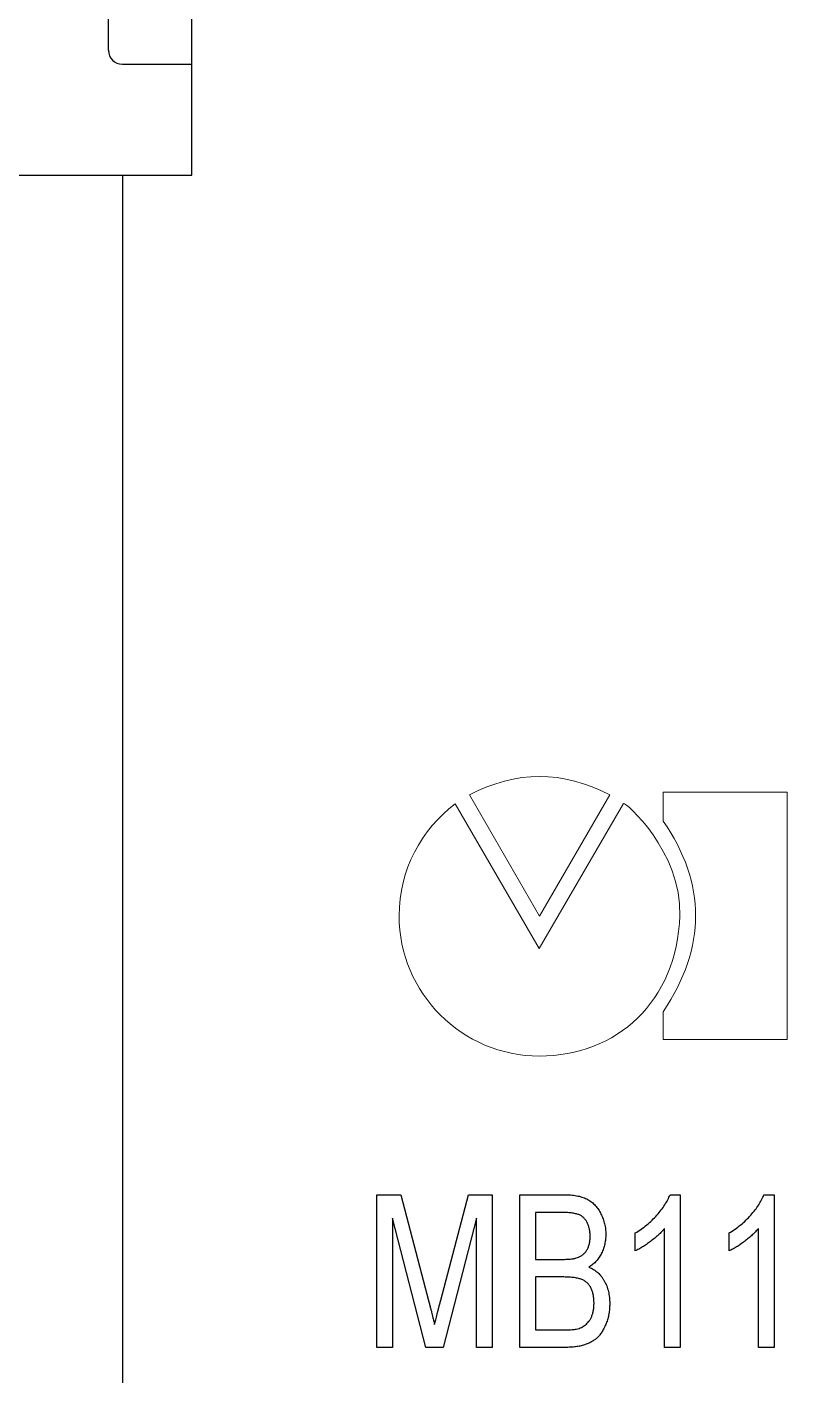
# Model space of a CAD drawing. Header units: millimetres. Extents: x 3520 to 8864, y 403 to 1747.
# Drawn here: x 5619.863 to 5621.178, y 873.588 to 875.92 of the extents above; entities that cross this region are included whole.
import ezdxf

# ---------------------------------------------------------------- set-up
doc = ezdxf.new("R2010")
doc.units = ezdxf.units.MM
doc.layers.add('main', color=5, linetype='Continuous', lineweight=50)
doc.layers.add('text', color=250, linetype='Continuous')

msp = doc.modelspace()

# ---------------------------------------------------------------- linework, layer by layer
at = {"color": 0, "linetype": 'Continuous', "lineweight": 15}
for p, q in [((5620.9637, 874.5959, 1518.358), (5620.9637, 874.5463, 1518.358)), ((5621.1777, 874.5959, 1518.358), (5620.9637, 874.5959, 1518.358)), ((5621.1777, 874.1681, 1518.358), (5621.1777, 874.5959, 1518.358)), ((5620.7491, 874.3259, 1518.358), (5620.6035, 874.5761, 1518.358)), ((5620.6282, 874.5913, 1518.358), (5620.7494, 874.3816, 1518.358)), ((5620.895, 874.5764, 1518.358), (5620.7491, 874.3259, 1518.358)), ((5620.7494, 874.3816, 1518.358), (5620.871, 874.5913, 1518.358)), ((5620.9637, 874.2164, 1518.358), (5620.9637, 874.1681, 1518.358)), ((5620.9637, 874.1681, 1518.358), (5621.1777, 874.1681, 1518.358))]:
    msp.add_line(p, q, dxfattribs=at)
for points in [[(5620.871, 874.5913, 1518.358), (5620.7898, 874.634, 1518.358), (5620.7092, 874.634, 1518.358), (5620.6282, 874.5913, 1518.358)], [(5620.6035, 874.5761, 1518.358), (5620.5453, 874.5318, 1518.358), (5620.5066, 874.4614, 1518.358), (5620.5066, 874.3825, 1518.358)], [(5620.9923, 874.3825, 1518.358), (5620.996, 874.4934, 1518.358), (5620.8972, 874.5801, 1518.358), (5620.895, 874.5764, 1518.358)], [(5620.9637, 874.5463, 1518.358), (5621.0381, 874.4379, 1518.358), (5621.0381, 874.3277, 1518.358), (5620.9637, 874.2164, 1518.358)], [(5620.5066, 874.3825, 1518.358), (5620.5066, 874.2487, 1518.358), (5620.6157, 874.1396, 1518.358), (5620.7494, 874.1396, 1518.358)], [(5620.7494, 874.1396, 1518.358), (5620.8831, 874.1396, 1518.358), (5620.9874, 874.2339, 1518.358), (5620.9923, 874.3825, 1518.358)]]:
    msp.add_open_spline(points, degree=3, dxfattribs=at)
at = {"layer": 'main', "color": 0, "lineweight": 25}
for p, q in [((5620.1479, 875.6636, 1518.358), (5620.1479, 876.3716, 1518.358)), ((5620.0039, 875.8796, 1518.358), (5620.0039, 876.0716, 1518.358)), ((5620.0279, 875.8556, 1518.358), (5620.1479, 875.8556, 1518.358)), ((5619.6679, 875.6636, 1518.358), (5620.0279, 875.6636, 1518.358)), ((5620.0279, 875.6636, 1518.358), (5620.0279, 870.1436, 1518.358)), ((5620.0279, 875.6636, 1518.358), (5620.1479, 875.6636, 1518.358))]:
    msp.add_line(p, q, dxfattribs=at)
msp.add_arc((5620.0279, 875.8796, 1518.358), 0.024, 180, 270, dxfattribs=at)
at = {"layer": 'text', "color": 0}
for p, q in [((5620.4682, 873.6356, 1518.358), (5620.4682, 873.8996, 1518.358)), ((5620.4682, 873.8996, 1518.358), (5620.5096, 873.8996, 1518.358)), ((5620.5096, 873.8996, 1518.358), (5620.5583, 873.7143, 1518.358)), ((5620.5788, 873.7175, 1518.358), (5620.6269, 873.8996, 1518.358)), ((5620.6269, 873.8996, 1518.358), (5620.6679, 873.8996, 1518.358)), ((5620.6679, 873.8996, 1518.358), (5620.6679, 873.6356, 1518.358)), ((5620.7153, 873.6356, 1518.358), (5620.7153, 873.8996, 1518.358)), ((5620.7153, 873.8996, 1518.358), (5620.7943, 873.8996, 1518.358)), ((5620.9754, 873.8996, 1518.358), (5620.9928, 873.8996, 1518.358)), ((5620.9928, 873.8996, 1518.358), (5620.9928, 873.6356, 1518.358)), ((5621.1378, 873.8996, 1518.358), (5621.1553, 873.8996, 1518.358)), ((5621.1553, 873.8996, 1518.358), (5621.1553, 873.6356, 1518.358)), ((5620.785, 873.8691, 1518.358), (5620.7423, 873.8691, 1518.358)), ((5620.7423, 873.8691, 1518.358), (5620.7423, 873.7879, 1518.358)), ((5620.5529, 873.6356, 1518.358), (5620.4953, 873.8589, 1518.358)), ((5620.4953, 873.8589, 1518.358), (5620.4953, 873.6356, 1518.358)), ((5620.6408, 873.8589, 1518.358), (5620.5827, 873.6356, 1518.358)), ((5620.6408, 873.6356, 1518.358), (5620.6408, 873.8589, 1518.358)), ((5620.915, 873.8024, 1518.358), (5620.915, 873.8336, 1518.358)), ((5620.9657, 873.6356, 1518.358), (5620.9657, 873.8413, 1518.358)), ((5621.0774, 873.8024, 1518.358), (5621.0774, 873.8336, 1518.358)), ((5621.1282, 873.6356, 1518.358), (5621.1282, 873.8413, 1518.358)), ((5620.7423, 873.7879, 1518.358), (5620.7885, 873.7879, 1518.358)), ((5620.7917, 873.7574, 1518.358), (5620.7423, 873.7574, 1518.358)), ((5620.7423, 873.7574, 1518.358), (5620.7423, 873.666, 1518.358)), ((5620.7423, 873.666, 1518.358), (5620.7944, 873.666, 1518.358)), ((5620.4953, 873.6356, 1518.358), (5620.4682, 873.6356, 1518.358)), ((5620.5827, 873.6356, 1518.358), (5620.5529, 873.6356, 1518.358)), ((5620.6679, 873.6356, 1518.358), (5620.6408, 873.6356, 1518.358)), ((5620.7939, 873.6356, 1518.358), (5620.7153, 873.6356, 1518.358)), ((5620.9928, 873.6356, 1518.358), (5620.9657, 873.6356, 1518.358)), ((5621.1553, 873.6356, 1518.358), (5621.1282, 873.6356, 1518.358))]:
    msp.add_line(p, q, dxfattribs=at)
for points, knots in [([(5620.7943, 873.8996, 1518.358), (5620.7963, 873.8995, 1518.358), (5620.8001, 873.8995, 1518.358), (5620.8057, 873.8991, 1518.358), (5620.811, 873.8984, 1518.358), (5620.816, 873.8976, 1518.358), (5620.8207, 873.8964, 1518.358), (5620.8251, 873.895, 1518.358), (5620.8292, 873.8934, 1518.358), (5620.8343, 873.8909, 1518.358), (5620.8401, 873.887, 1518.358), (5620.8463, 873.8812, 1518.358), (5620.8517, 873.8743, 1518.358), (5620.856, 873.8664, 1518.358), (5620.8597, 873.858, 1518.358), (5620.8623, 873.8492, 1518.358), (5620.8639, 873.8402, 1518.358), (5620.8641, 873.8342, 1518.358), (5620.8642, 873.8311, 1518.358)], [0, 0, 0, 0, 0.052931, 0.103614, 0.151634, 0.197567, 0.240815, 0.282429, 0.322005, 0.360385, 0.435363, 0.510581, 0.58832, 0.670522, 0.754036, 0.836101, 0.917855, 1, 1, 1, 1]), ([(5620.915, 873.8336, 1518.358), (5620.9185, 873.8357, 1518.358), (5620.9254, 873.8401, 1518.358), (5620.9352, 873.8475, 1518.358), (5620.9443, 873.8555, 1518.358), (5620.9526, 873.8642, 1518.358), (5620.96, 873.8731, 1518.358), (5620.9663, 873.882, 1518.358), (5620.9715, 873.8907, 1518.358), (5620.9741, 873.8967, 1518.358), (5620.9754, 873.8996, 1518.358)], [0, 0, 0, 0, 0.136341, 0.270479, 0.404, 0.536886, 0.66536, 0.785116, 0.896158, 1, 1, 1, 1]), ([(5621.0774, 873.8336, 1518.358), (5621.0809, 873.8357, 1518.358), (5621.0879, 873.8401, 1518.358), (5621.0976, 873.8475, 1518.358), (5621.1068, 873.8555, 1518.358), (5621.115, 873.8642, 1518.358), (5621.1224, 873.8731, 1518.358), (5621.1287, 873.882, 1518.358), (5621.1339, 873.8907, 1518.358), (5621.1365, 873.8967, 1518.358), (5621.1378, 873.8996, 1518.358)], [0, 0, 0, 0, 0.136341, 0.270479, 0.404, 0.536886, 0.66536, 0.785116, 0.896158, 1, 1, 1, 1]), ([(5620.8371, 873.8278, 1518.358), (5620.8371, 873.83, 1518.358), (5620.8369, 873.8342, 1518.358), (5620.836, 873.8404, 1518.358), (5620.8343, 873.8461, 1518.358), (5620.8321, 873.8514, 1518.358), (5620.8294, 873.8561, 1518.358), (5620.826, 873.8601, 1518.358), (5620.822, 873.8632, 1518.358), (5620.8182, 873.8651, 1518.358), (5620.8148, 873.8663, 1518.358), (5620.8117, 873.867, 1518.358), (5620.8083, 873.8677, 1518.358), (5620.8045, 873.8682, 1518.358), (5620.8002, 873.8686, 1518.358), (5620.7955, 873.8689, 1518.358), (5620.7904, 873.8691, 1518.358), (5620.7869, 873.8691, 1518.358), (5620.785, 873.8691, 1518.358)], [0, 0, 0, 0, 0.083816, 0.163041, 0.238863, 0.312685, 0.383187, 0.449777, 0.513771, 0.577998, 0.613299, 0.652587, 0.697575, 0.747725, 0.802446, 0.863159, 0.928531, 1, 1, 1, 1]), ([(5620.8154, 873.791, 1518.358), (5620.8172, 873.7917, 1518.358), (5620.8205, 873.7931, 1518.358), (5620.825, 873.7962, 1518.358), (5620.8287, 873.8, 1518.358), (5620.8318, 873.8043, 1518.358), (5620.8342, 873.8094, 1518.358), (5620.8359, 873.815, 1518.358), (5620.837, 873.8212, 1518.358), (5620.8371, 873.8256, 1518.358), (5620.8371, 873.8278, 1518.358)], [0, 0, 0, 0, 0.121871, 0.238069, 0.352313, 0.468224, 0.588494, 0.716276, 0.85212, 1, 1, 1, 1]), ([(5620.8642, 873.8311, 1518.358), (5620.8641, 873.8283, 1518.358), (5620.8639, 873.8227, 1518.358), (5620.8625, 873.8144, 1518.358), (5620.8603, 873.8064, 1518.358), (5620.8571, 873.7987, 1518.358), (5620.8531, 873.7915, 1518.358), (5620.848, 873.785, 1518.358), (5620.842, 873.7791, 1518.358), (5620.8374, 873.7759, 1518.358), (5620.835, 873.7743, 1518.358)], [0, 0, 0, 0, 0.127153, 0.251728, 0.376302, 0.501547, 0.625552, 0.74824, 0.872244, 1, 1, 1, 1]), ([(5620.9657, 873.8413, 1518.358), (5620.9641, 873.8394, 1518.358), (5620.9608, 873.8355, 1518.358), (5620.955, 873.83, 1518.358), (5620.9487, 873.8244, 1518.358), (5620.9417, 873.819, 1518.358), (5620.9346, 873.8139, 1518.358), (5620.9278, 873.8094, 1518.358), (5620.9213, 873.8055, 1518.358), (5620.917, 873.8034, 1518.358), (5620.915, 873.8024, 1518.358)], [0, 0, 0, 0, 0.115216, 0.238359, 0.370496, 0.510334, 0.648697, 0.776734, 0.893098, 1, 1, 1, 1]), ([(5621.1282, 873.8413, 1518.358), (5621.1266, 873.8394, 1518.358), (5621.1232, 873.8355, 1518.358), (5621.1175, 873.83, 1518.358), (5621.1111, 873.8244, 1518.358), (5621.1042, 873.819, 1518.358), (5621.0971, 873.8139, 1518.358), (5621.0903, 873.8094, 1518.358), (5621.0838, 873.8055, 1518.358), (5621.0795, 873.8034, 1518.358), (5621.0774, 873.8024, 1518.358)], [0, 0, 0, 0, 0.115216, 0.238359, 0.370496, 0.510334, 0.648697, 0.776734, 0.893098, 1, 1, 1, 1]), ([(5620.7885, 873.7879, 1518.358), (5620.7914, 873.7879, 1518.358), (5620.7968, 873.788, 1518.358), (5620.8042, 873.7885, 1518.358), (5620.8103, 873.7894, 1518.358), (5620.8139, 873.7905, 1518.358), (5620.8154, 873.791, 1518.358)], [0, 0, 0, 0, 0.320749, 0.593658, 0.817945, 1, 1, 1, 1]), ([(5620.8439, 873.7117, 1518.358), (5620.8438, 873.7141, 1518.358), (5620.8437, 873.7188, 1518.358), (5620.8428, 873.7255, 1518.358), (5620.8412, 873.7318, 1518.358), (5620.839, 873.7375, 1518.358), (5620.8361, 873.7426, 1518.358), (5620.8325, 873.747, 1518.358), (5620.8281, 873.7505, 1518.358), (5620.8228, 873.7532, 1518.358), (5620.8166, 873.7551, 1518.358), (5620.8094, 873.7564, 1518.358), (5620.8009, 873.7573, 1518.358), (5620.7949, 873.7574, 1518.358), (5620.7917, 873.7574, 1518.358)], [0, 0, 0, 0, 0.088973, 0.172807, 0.25175, 0.327486, 0.399475, 0.468597, 0.536986, 0.607729, 0.686063, 0.77656, 0.881004, 1, 1, 1, 1]), ([(5620.835, 873.7743, 1518.358), (5620.8365, 873.7737, 1518.358), (5620.8392, 873.7725, 1518.358), (5620.8432, 873.7703, 1518.358), (5620.8469, 873.7678, 1518.358), (5620.8504, 873.765, 1518.358), (5620.8536, 873.7619, 1518.358), (5620.8566, 873.7584, 1518.358), (5620.8593, 873.7547, 1518.358), (5620.8625, 873.7493, 1518.358), (5620.866, 873.7419, 1518.358), (5620.8689, 873.7323, 1518.358), (5620.8706, 873.722, 1518.358), (5620.8709, 873.7149, 1518.358), (5620.871, 873.7112, 1518.358)], [0, 0, 0, 0, 0.059389, 0.117861, 0.17554, 0.232913, 0.290968, 0.349659, 0.409461, 0.470233, 0.594792, 0.722893, 0.857512, 1, 1, 1, 1]), ([(5620.5583, 873.7143, 1518.358), (5620.5588, 873.7122, 1518.358), (5620.5599, 873.7082, 1518.358), (5620.5613, 873.7023, 1518.358), (5620.5628, 873.6968, 1518.358), (5620.564, 873.6918, 1518.358), (5620.5652, 873.6872, 1518.358), (5620.5663, 873.6829, 1518.358), (5620.5671, 873.6791, 1518.358), (5620.5677, 873.6767, 1518.358), (5620.568, 873.6755, 1518.358)], [0, 0, 0, 0, 0.16266, 0.3140839, 0.4549298, 0.5845385, 0.7045225, 0.8135988, 0.9114551, 1, 1, 1, 1]), ([(5620.568, 873.6755, 1518.358), (5620.5683, 873.6768, 1518.358), (5620.569, 873.6795, 1518.358), (5620.57, 873.6836, 1518.358), (5620.5712, 873.6883, 1518.358), (5620.5724, 873.6933, 1518.358), (5620.5739, 873.6987, 1518.358), (5620.5754, 873.7046, 1518.358), (5620.5771, 873.7109, 1518.358), (5620.5782, 873.7152, 1518.358), (5620.5788, 873.7175, 1518.358)], [0, 0, 0, 0, 0.089186, 0.189924, 0.29955, 0.41925, 0.549327, 0.689478, 0.839703, 1, 1, 1, 1]), ([(5620.871, 873.7112, 1518.358), (5620.8709, 873.7082, 1518.358), (5620.8708, 873.7022, 1518.358), (5620.8696, 873.6935, 1518.358), (5620.8677, 873.6851, 1518.358), (5620.865, 873.6772, 1518.358), (5620.8618, 873.6698, 1518.358), (5620.8582, 873.6633, 1518.358), (5620.8543, 873.6575, 1518.358), (5620.8498, 873.6527, 1518.358), (5620.845, 873.6486, 1518.358), (5620.8395, 873.6452, 1518.358), (5620.8336, 873.6422, 1518.358), (5620.827, 873.6397, 1518.358), (5620.8198, 873.6378, 1518.358), (5620.8118, 873.6366, 1518.358), (5620.8031, 873.6357, 1518.358), (5620.7971, 873.6356, 1518.358), (5620.7939, 873.6356, 1518.358)], [0, 0, 0, 0, 0.072858, 0.144138, 0.213529, 0.282183, 0.347576, 0.40776, 0.463713, 0.515534, 0.565975, 0.617768, 0.671581, 0.727814, 0.787642, 0.85276, 0.92332, 1, 1, 1, 1]), ([(5620.8132, 873.6673, 1518.358), (5620.8148, 873.6677, 1518.358), (5620.8178, 873.6684, 1518.358), (5620.8219, 873.6701, 1518.358), (5620.8258, 873.672, 1518.358), (5620.8292, 873.6745, 1518.358), (5620.8324, 873.6773, 1518.358), (5620.8352, 873.6808, 1518.358), (5620.8377, 873.6848, 1518.358), (5620.8399, 873.6893, 1518.358), (5620.8416, 873.6944, 1518.358), (5620.843, 873.6998, 1518.358), (5620.8437, 873.7057, 1518.358), (5620.8438, 873.7097, 1518.358), (5620.8439, 873.7117, 1518.358)], [0, 0, 0, 0, 0.080955, 0.157079, 0.229693, 0.299872, 0.370349, 0.44558, 0.524975, 0.610826, 0.70218, 0.796383, 0.89585, 1, 1, 1, 1]), ([(5620.7944, 873.666, 1518.358), (5620.7965, 873.666, 1518.358), (5620.8003, 873.6661, 1518.358), (5620.8055, 873.6663, 1518.358), (5620.8097, 873.6667, 1518.358), (5620.8122, 873.6671, 1518.358), (5620.8132, 873.6673, 1518.358)], [0, 0, 0, 0, 0.330279, 0.604767, 0.82977, 1, 1, 1, 1])]:
    msp.add_open_spline(points, degree=3, knots=knots, dxfattribs=at)

doc.saveas('drawing.dxf')
